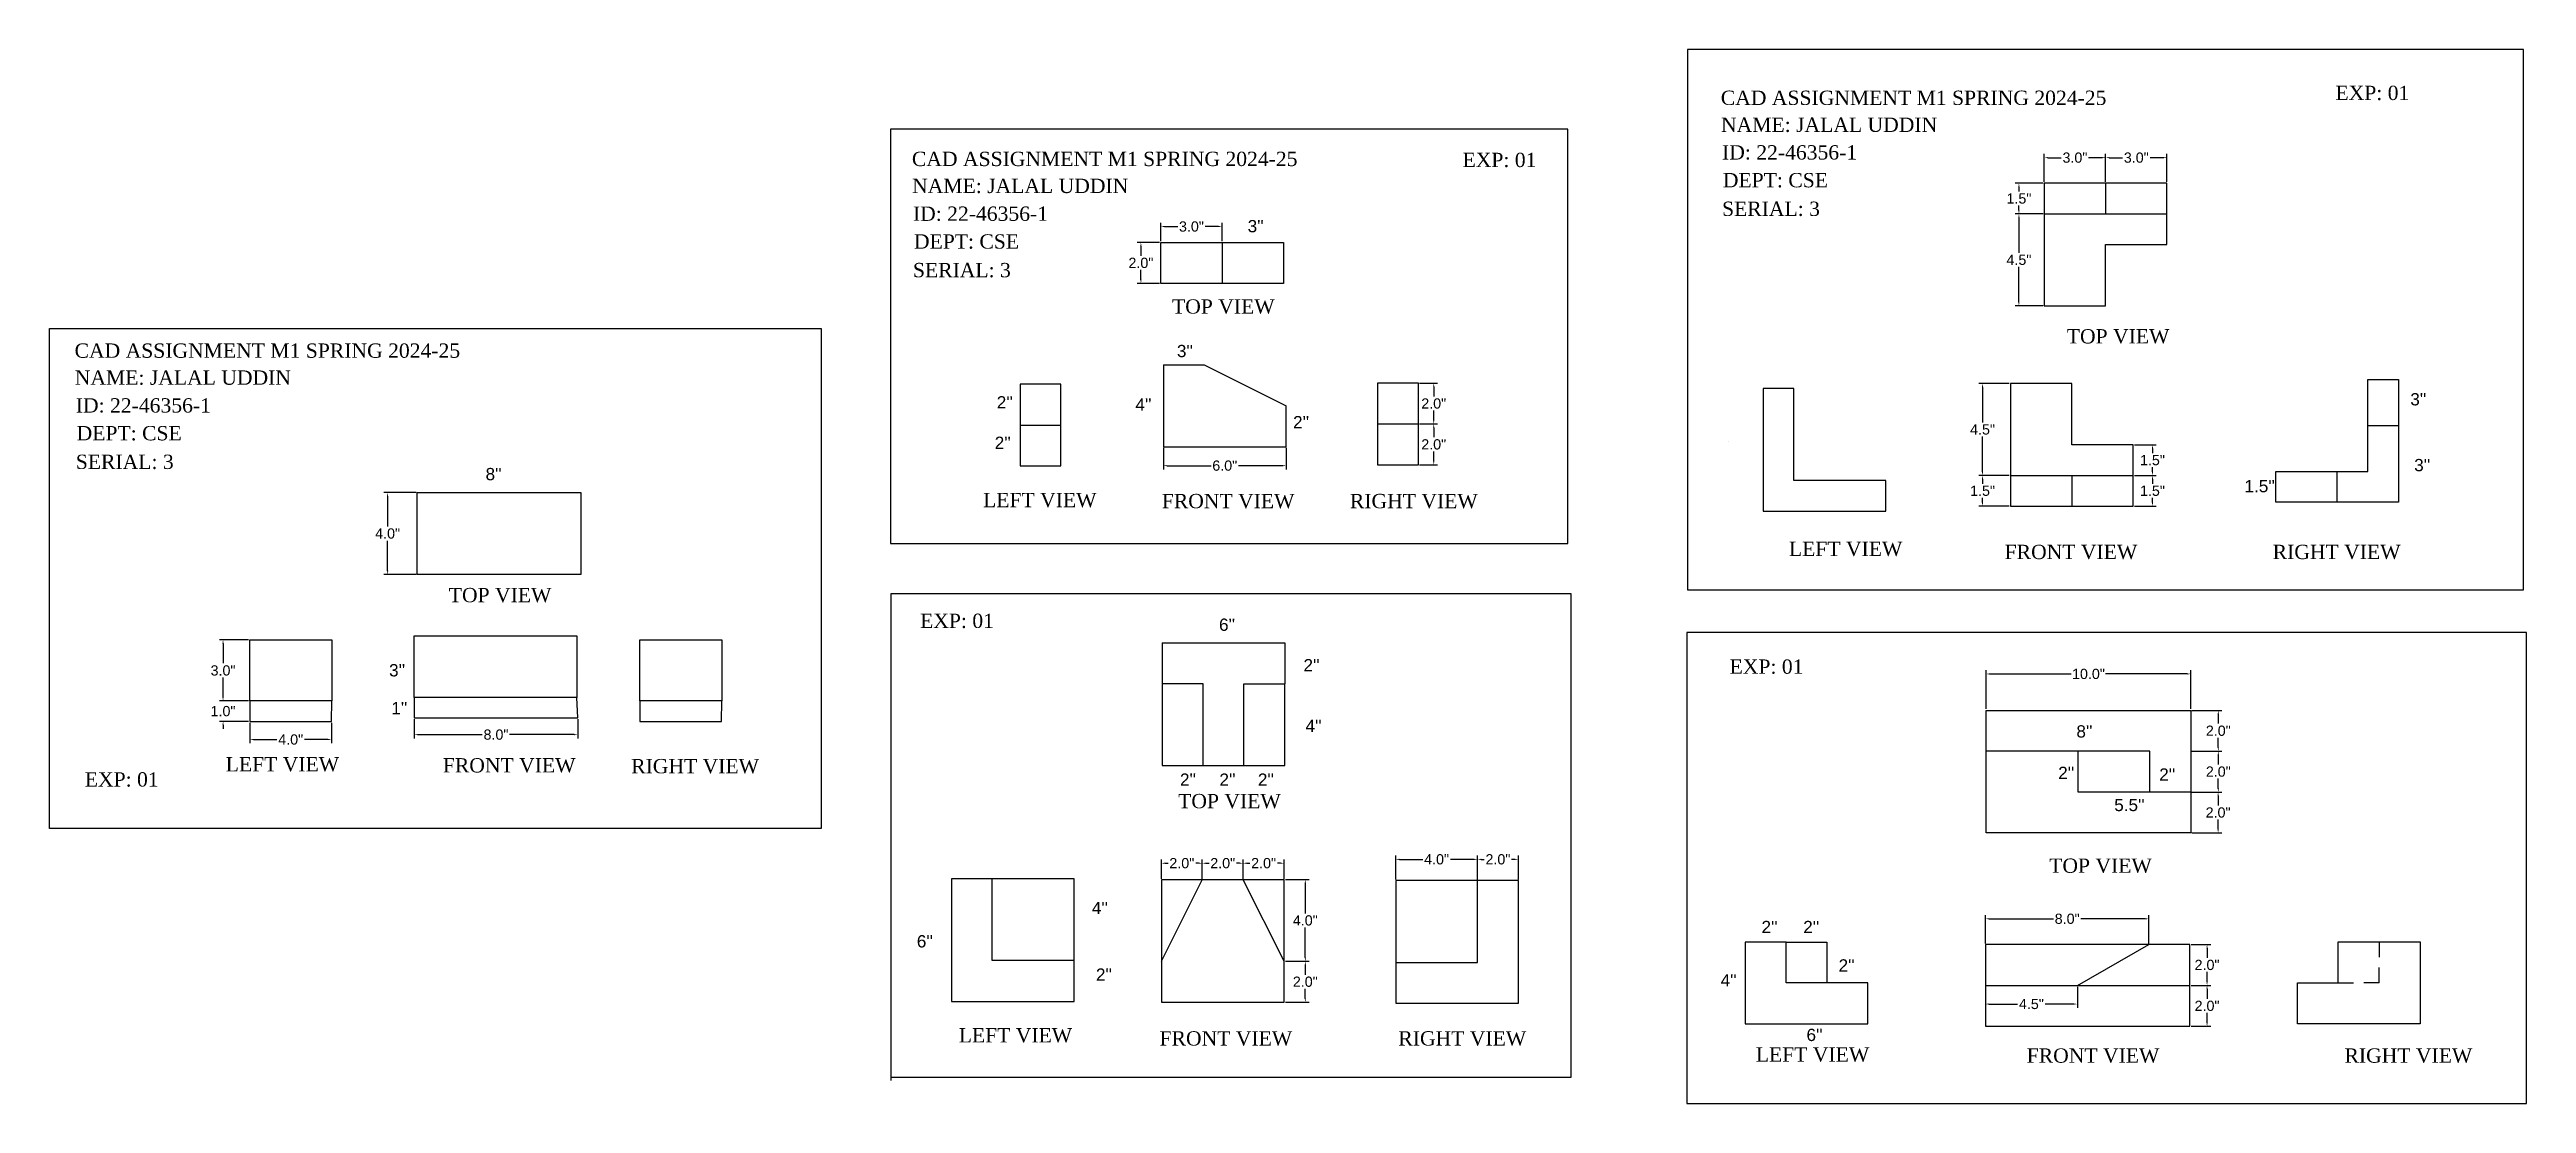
# Model space of a CAD drawing. Header units: inches. Extents: x -1 to 120, y 3 to 55.
import ezdxf

# ---------------------------------------------------------------- set-up
doc = ezdxf.new("R2010")
doc.units = ezdxf.units.IN
doc.header["$MEASUREMENT"] = 0
doc.styles.get("Standard").update_dxf_attribs({"font": 'Arial.ttf'})
doc.dimstyles.get("Standard").update_dxf_attribs({"dimtxt": 0.5, "dimasz": 0.18, "dimexe": 0.18, "dimexo": 0.0625, "dimgap": 0.09, "dimtad": 0, "dimtih": 1, "dimtoh": 1, "dimdec": 1, "dimzin": 0, "dimdsep": 46, "dimlunit": 3, "dimtxsty": 'Standard', "dimcen": 0.09, "dimadec": 0, "dimazin": 0, "dimtfac": 1, "dimtdec": 1, "dimtofl": 0, "dimtmove": 0, "dimatfit": 3, "dimfxl": 1, "dimtolj": 1, "dimtzin": 0, "dimarcsym": 0})

# ---------------------------------------------------------------- blocks, each defined once
blk = doc.blocks.new('*D1')
at = {"color": 0, "lineweight": -2, "transparency": 16777216}
for p, q in [((16.47, 33.19), (14.9, 33.19)), ((15.08, 33.01), (15.08, 31.53)), ((15.08, 29.37), (15.08, 30.84)), ((16.47, 29.19), (14.9, 29.19))]:
    blk.add_line(p, q, dxfattribs=at)
at = {"color": 0, "transparency": 16777216}
for points in [[(15.05, 33.01), (15.11, 33.01), (15.08, 33.19)], [(15.05, 29.37), (15.11, 29.37), (15.08, 29.19)]]:
    blk.add_solid(points, dxfattribs=at)
at = {"layer": 'Defpoints', "color": 0, "transparency": 16777216}
for p in [(16.53, 33.19), (15.08, 29.19), (16.53, 29.19)]:
    blk.add_point(p, dxfattribs=at)
at = {"color": 0, "transparency": 16777216, "insert": (15.08, 31.19), "char_height": 0.5, "attachment_point": 5}
blk.add_mtext('\\A1;4.0"', dxfattribs=at)
blk = doc.blocks.new('*D2')
at = {"color": 0, "lineweight": -2, "transparency": 16777216}
for p, q in [((8.28, 25.99), (6.85, 25.99)), ((7.03, 25.81), (7.03, 24.84)), ((7.03, 23.18), (7.03, 24.15)), ((8.28, 23), (6.85, 23))]:
    blk.add_line(p, q, dxfattribs=at)
at = {"color": 0, "transparency": 16777216}
for points in [[(7, 25.81), (7.06, 25.81), (7.03, 25.99)], [(7, 23.18), (7.06, 23.18), (7.03, 23)]]:
    blk.add_solid(points, dxfattribs=at)
at = {"layer": 'Defpoints', "color": 0, "transparency": 16777216}
for p in [(8.34, 25.99), (7.03, 23), (8.34, 23)]:
    blk.add_point(p, dxfattribs=at)
at = {"color": 0, "transparency": 16777216, "insert": (7.03, 24.49), "char_height": 0.5, "attachment_point": 5}
blk.add_mtext('\\A1;3.0"', dxfattribs=at)
blk = doc.blocks.new('*D3')
at = {"color": 0, "lineweight": -2, "transparency": 16777216}
for p, q in [((7.03, 23.18), (7.03, 23.36)), ((8.28, 23), (6.85, 23)), ((8.28, 22), (6.85, 22)), ((7.03, 21.82), (7.03, 21.64))]:
    blk.add_line(p, q, dxfattribs=at)
at = {"color": 0, "transparency": 16777216}
for points in [[(7, 23.18), (7.06, 23.18), (7.03, 23)], [(7, 21.82), (7.06, 21.82), (7.03, 22)]]:
    blk.add_solid(points, dxfattribs=at)
at = {"layer": 'Defpoints', "color": 0, "transparency": 16777216}
for p in [(7.03, 23), (8.34, 23), (8.34, 22)]:
    blk.add_point(p, dxfattribs=at)
at = {"color": 0, "transparency": 16777216, "insert": (7.03, 22.5), "char_height": 0.5, "attachment_point": 5}
blk.add_mtext('\\A1;1.0"', dxfattribs=at)
blk = doc.blocks.new('*D4')
at = {"color": 0, "lineweight": -2, "transparency": 16777216}
for p, q in [((8.34, 21.93), (8.34, 20.93)), ((12.34, 21.93), (12.34, 20.93)), ((8.52, 21.11), (9.66, 21.11)), ((12.16, 21.11), (11.02, 21.11))]:
    blk.add_line(p, q, dxfattribs=at)
at = {"color": 0, "transparency": 16777216}
for points in [[(8.52, 21.14), (8.52, 21.08), (8.34, 21.11)], [(12.16, 21.14), (12.16, 21.08), (12.34, 21.11)]]:
    blk.add_solid(points, dxfattribs=at)
at = {"layer": 'Defpoints', "color": 0, "transparency": 16777216}
for p in [(8.34, 22), (12.34, 22), (12.34, 21.11)]:
    blk.add_point(p, dxfattribs=at)
at = {"color": 0, "transparency": 16777216, "insert": (10.34, 21.11), "char_height": 0.5, "attachment_point": 5}
blk.add_mtext('\\A1;4.0"', dxfattribs=at)
blk = doc.blocks.new('*D5')
at = {"color": 0, "lineweight": -2, "transparency": 16777216}
for p, q in [((16.38, 22.1), (16.38, 21.17)), ((24.38, 22.1), (24.38, 21.17)), ((16.56, 21.35), (19.71, 21.35)), ((24.2, 21.35), (21.04, 21.35))]:
    blk.add_line(p, q, dxfattribs=at)
at = {"color": 0, "transparency": 16777216}
for points in [[(16.56, 21.38), (16.56, 21.32), (16.38, 21.35)], [(24.2, 21.38), (24.2, 21.32), (24.38, 21.35)]]:
    blk.add_solid(points, dxfattribs=at)
at = {"layer": 'Defpoints', "color": 0, "transparency": 16777216}
for p in [(16.38, 22.17), (24.38, 22.17), (24.38, 21.35)]:
    blk.add_point(p, dxfattribs=at)
at = {"color": 0, "transparency": 16777216, "insert": (20.38, 21.35), "char_height": 0.5, "attachment_point": 5}
blk.add_mtext('\\A1;8.0"', dxfattribs=at)
blk = doc.blocks.new('*D6')
at = {"color": 0, "lineweight": -2, "transparency": 16777216}
for p, q in [((52.89, 45.49), (52.89, 46.39)), ((53.07, 46.21), (53.72, 46.21)), ((55.71, 46.21), (55.06, 46.21)), ((55.89, 45.49), (55.89, 46.39))]:
    blk.add_line(p, q, dxfattribs=at)
at = {"color": 0, "transparency": 16777216}
for points in [[(53.07, 46.24), (53.07, 46.18), (52.89, 46.21)], [(55.71, 46.24), (55.71, 46.18), (55.89, 46.21)]]:
    blk.add_solid(points, dxfattribs=at)
at = {"layer": 'Defpoints', "color": 0, "transparency": 16777216}
for p in [(55.89, 46.21), (52.89, 45.43), (55.89, 45.43)]:
    blk.add_point(p, dxfattribs=at)
at = {"color": 0, "transparency": 16777216, "insert": (54.39, 46.21), "char_height": 0.5, "attachment_point": 5}
blk.add_mtext('\\A1;3.0"', dxfattribs=at)
blk = doc.blocks.new('*D7')
at = {"color": 0, "lineweight": -2, "transparency": 16777216}
for p, q in [((52.83, 45.43), (51.74, 45.43)), ((51.92, 45.25), (51.92, 44.78)), ((51.92, 43.61), (51.92, 44.09)), ((52.83, 43.43), (51.74, 43.43))]:
    blk.add_line(p, q, dxfattribs=at)
at = {"color": 0, "transparency": 16777216}
for points in [[(51.89, 45.25), (51.95, 45.25), (51.92, 45.43)], [(51.89, 43.61), (51.95, 43.61), (51.92, 43.43)]]:
    blk.add_solid(points, dxfattribs=at)
at = {"layer": 'Defpoints', "color": 0, "transparency": 16777216}
for p in [(51.92, 45.43), (52.89, 45.43), (52.89, 43.43)]:
    blk.add_point(p, dxfattribs=at)
at = {"color": 0, "transparency": 16777216, "insert": (51.92, 44.43), "char_height": 0.5, "attachment_point": 5}
blk.add_mtext('\\A1;2.0"', dxfattribs=at)
blk = doc.blocks.new('*D8')
at = {"color": 0, "lineweight": -2, "transparency": 16777216}
for p, q in [((53.02, 35.38), (53.02, 34.33)), ((59.02, 35.38), (59.02, 34.33)), ((53.2, 34.51), (55.35, 34.51)), ((58.84, 34.51), (56.69, 34.51))]:
    blk.add_line(p, q, dxfattribs=at)
at = {"color": 0, "transparency": 16777216}
for points in [[(53.2, 34.54), (53.2, 34.48), (53.02, 34.51)], [(58.84, 34.54), (58.84, 34.48), (59.02, 34.51)]]:
    blk.add_solid(points, dxfattribs=at)
at = {"layer": 'Defpoints', "color": 0, "transparency": 16777216}
for p in [(53.02, 35.44), (59.02, 35.44), (59.02, 34.51)]:
    blk.add_point(p, dxfattribs=at)
at = {"color": 0, "transparency": 16777216, "insert": (56.02, 34.51), "char_height": 0.5, "attachment_point": 5}
blk.add_mtext('\\A1;6.0"', dxfattribs=at)
blk = doc.blocks.new('*D9')
at = {"color": 0, "lineweight": -2, "transparency": 16777216}
for p, q in [((65.55, 38.55), (66.42, 38.55)), ((66.24, 38.37), (66.24, 37.9)), ((65.55, 36.55), (66.42, 36.55)), ((66.24, 36.73), (66.24, 37.21))]:
    blk.add_line(p, q, dxfattribs=at)
at = {"color": 0, "transparency": 16777216}
for points in [[(66.21, 38.37), (66.27, 38.37), (66.24, 38.55)], [(66.21, 36.73), (66.27, 36.73), (66.24, 36.55)]]:
    blk.add_solid(points, dxfattribs=at)
at = {"layer": 'Defpoints', "color": 0, "transparency": 16777216}
for p in [(65.49, 38.55), (65.49, 36.55), (66.24, 36.55)]:
    blk.add_point(p, dxfattribs=at)
at = {"color": 0, "transparency": 16777216, "insert": (66.24, 37.55), "char_height": 0.5, "attachment_point": 5}
blk.add_mtext('\\A1;2.0"', dxfattribs=at)
blk = doc.blocks.new('*D10')
at = {"color": 0, "lineweight": -2, "transparency": 16777216}
for p, q in [((65.55, 36.55), (66.42, 36.55)), ((66.24, 36.37), (66.24, 35.9)), ((66.24, 34.73), (66.24, 35.21)), ((65.55, 34.55), (66.42, 34.55))]:
    blk.add_line(p, q, dxfattribs=at)
at = {"color": 0, "transparency": 16777216}
for points in [[(66.21, 36.37), (66.27, 36.37), (66.24, 36.55)], [(66.21, 34.73), (66.27, 34.73), (66.24, 34.55)]]:
    blk.add_solid(points, dxfattribs=at)
at = {"layer": 'Defpoints', "color": 0, "transparency": 16777216}
for p in [(65.49, 36.55), (65.49, 34.55), (66.24, 34.55)]:
    blk.add_point(p, dxfattribs=at)
at = {"color": 0, "transparency": 16777216, "insert": (66.24, 35.55), "char_height": 0.5, "attachment_point": 5}
blk.add_mtext('\\A1;2.0"', dxfattribs=at)
blk = doc.blocks.new('*D11')
at = {"color": 0, "lineweight": -2, "transparency": 16777216}
for p, q in [((52.92, 14.3), (52.92, 15.24)), ((53.1, 15.06), (53.25, 15.06)), ((54.74, 15.06), (54.6, 15.06)), ((54.92, 14.3), (54.92, 15.24))]:
    blk.add_line(p, q, dxfattribs=at)
at = {"color": 0, "transparency": 16777216}
for points in [[(53.1, 15.09), (53.1, 15.03), (52.92, 15.06)], [(54.74, 15.09), (54.74, 15.03), (54.92, 15.06)]]:
    blk.add_solid(points, dxfattribs=at)
at = {"layer": 'Defpoints', "color": 0, "transparency": 16777216}
for p in [(54.92, 15.06), (52.92, 14.24), (54.92, 14.24)]:
    blk.add_point(p, dxfattribs=at)
at = {"color": 0, "transparency": 16777216, "insert": (53.92, 15.06), "char_height": 0.5, "attachment_point": 5}
blk.add_mtext('\\A1;2.0"', dxfattribs=at)
blk = doc.blocks.new('*D12')
at = {"color": 0, "lineweight": -2, "transparency": 16777216}
for p, q in [((54.92, 14.3), (54.92, 15.24)), ((55.1, 15.06), (55.25, 15.06)), ((56.74, 15.06), (56.6, 15.06)), ((56.92, 14.3), (56.92, 15.24))]:
    blk.add_line(p, q, dxfattribs=at)
at = {"color": 0, "transparency": 16777216}
for points in [[(55.1, 15.09), (55.1, 15.03), (54.92, 15.06)], [(56.74, 15.09), (56.74, 15.03), (56.92, 15.06)]]:
    blk.add_solid(points, dxfattribs=at)
at = {"layer": 'Defpoints', "color": 0, "transparency": 16777216}
for p in [(56.92, 15.06), (54.92, 14.24), (56.92, 14.24)]:
    blk.add_point(p, dxfattribs=at)
at = {"color": 0, "transparency": 16777216, "insert": (55.92, 15.06), "char_height": 0.5, "attachment_point": 5}
blk.add_mtext('\\A1;2.0"', dxfattribs=at)
blk = doc.blocks.new('*D13')
at = {"color": 0, "lineweight": -2, "transparency": 16777216}
for p, q in [((56.92, 14.3), (56.92, 15.24)), ((57.1, 15.06), (57.25, 15.06)), ((58.74, 15.06), (58.6, 15.06)), ((58.92, 14.3), (58.92, 15.24))]:
    blk.add_line(p, q, dxfattribs=at)
at = {"color": 0, "transparency": 16777216}
for points in [[(57.1, 15.09), (57.1, 15.03), (56.92, 15.06)], [(58.74, 15.09), (58.74, 15.03), (58.92, 15.06)]]:
    blk.add_solid(points, dxfattribs=at)
at = {"layer": 'Defpoints', "color": 0, "transparency": 16777216}
for p in [(56.92, 15.06), (56.92, 14.24), (58.92, 14.24)]:
    blk.add_point(p, dxfattribs=at)
at = {"color": 0, "transparency": 16777216, "insert": (57.92, 15.06), "char_height": 0.5, "attachment_point": 5}
blk.add_mtext('\\A1;2.0"', dxfattribs=at)
blk = doc.blocks.new('*D14')
at = {"color": 0, "lineweight": -2, "transparency": 16777216}
for p, q in [((58.99, 14.26), (60.14, 14.26)), ((59.96, 14.08), (59.96, 12.6)), ((59.96, 10.44), (59.96, 11.91)), ((58.99, 10.26), (60.14, 10.26))]:
    blk.add_line(p, q, dxfattribs=at)
at = {"color": 0, "transparency": 16777216}
for points in [[(59.93, 14.08), (59.99, 14.08), (59.96, 14.26)], [(59.93, 10.44), (59.99, 10.44), (59.96, 10.26)]]:
    blk.add_solid(points, dxfattribs=at)
at = {"layer": 'Defpoints', "color": 0, "transparency": 16777216}
for p in [(58.92, 14.26), (58.92, 10.26), (59.96, 10.26)]:
    blk.add_point(p, dxfattribs=at)
at = {"color": 0, "transparency": 16777216, "insert": (59.96, 12.26), "char_height": 0.5, "attachment_point": 5}
blk.add_mtext('\\A1;4.0"', dxfattribs=at)
blk = doc.blocks.new('*D15')
at = {"color": 0, "lineweight": -2, "transparency": 16777216}
for p, q in [((58.99, 10.26), (60.14, 10.26)), ((59.96, 10.08), (59.96, 9.6)), ((59.96, 8.44), (59.96, 8.91)), ((58.99, 8.26), (60.14, 8.26))]:
    blk.add_line(p, q, dxfattribs=at)
at = {"color": 0, "transparency": 16777216}
for points in [[(59.93, 10.08), (59.99, 10.08), (59.96, 10.26)], [(59.93, 8.44), (59.99, 8.44), (59.96, 8.26)]]:
    blk.add_solid(points, dxfattribs=at)
at = {"layer": 'Defpoints', "color": 0, "transparency": 16777216}
for p in [(58.92, 10.26), (58.92, 8.26), (59.96, 8.26)]:
    blk.add_point(p, dxfattribs=at)
at = {"color": 0, "transparency": 16777216, "insert": (59.96, 9.26), "char_height": 0.5, "attachment_point": 5}
blk.add_mtext('\\A1;2.0"', dxfattribs=at)
blk = doc.blocks.new('*D16')
at = {"color": 0, "lineweight": -2, "transparency": 16777216}
for p, q in [((64.38, 14.27), (64.38, 15.43)), ((64.56, 15.25), (65.7, 15.25)), ((68.2, 15.25), (67.06, 15.25)), ((68.38, 14.27), (68.38, 15.43))]:
    blk.add_line(p, q, dxfattribs=at)
at = {"color": 0, "transparency": 16777216}
for points in [[(64.56, 15.28), (64.56, 15.22), (64.38, 15.25)], [(68.2, 15.28), (68.2, 15.22), (68.38, 15.25)]]:
    blk.add_solid(points, dxfattribs=at)
at = {"layer": 'Defpoints', "color": 0, "transparency": 16777216}
for p in [(68.38, 15.25), (64.38, 14.21), (68.38, 14.21)]:
    blk.add_point(p, dxfattribs=at)
at = {"color": 0, "transparency": 16777216, "insert": (66.38, 15.25), "char_height": 0.5, "attachment_point": 5}
blk.add_mtext('\\A1;4.0"', dxfattribs=at)
blk = doc.blocks.new('*D17')
at = {"color": 0, "lineweight": -2, "transparency": 16777216}
for p, q in [((68.38, 14.27), (68.38, 15.43)), ((68.56, 15.25), (68.7, 15.25)), ((70.2, 15.25), (70.05, 15.25)), ((70.38, 14.27), (70.38, 15.43))]:
    blk.add_line(p, q, dxfattribs=at)
at = {"color": 0, "transparency": 16777216}
for points in [[(68.56, 15.28), (68.56, 15.22), (68.38, 15.25)], [(70.2, 15.28), (70.2, 15.22), (70.38, 15.25)]]:
    blk.add_solid(points, dxfattribs=at)
at = {"layer": 'Defpoints', "color": 0, "transparency": 16777216}
for p in [(68.38, 15.25), (68.38, 14.21), (70.38, 14.21)]:
    blk.add_point(p, dxfattribs=at)
at = {"color": 0, "transparency": 16777216, "insert": (69.38, 15.25), "char_height": 0.5, "attachment_point": 5}
blk.add_mtext('\\A1;2.0"', dxfattribs=at)
blk = doc.blocks.new('*D18')
at = {"color": 0, "lineweight": -2, "transparency": 16777216}
for p, q in [((96.1, 48.4), (96.1, 49.76)), ((99.1, 48.4), (99.1, 49.76)), ((96.28, 49.58), (96.93, 49.58)), ((98.92, 49.58), (98.27, 49.58))]:
    blk.add_line(p, q, dxfattribs=at)
at = {"color": 0, "transparency": 16777216}
for points in [[(96.28, 49.61), (96.28, 49.55), (96.1, 49.58)], [(98.92, 49.61), (98.92, 49.55), (99.1, 49.58)]]:
    blk.add_solid(points, dxfattribs=at)
at = {"layer": 'Defpoints', "color": 0, "transparency": 16777216}
for p in [(96.1, 49.58), (96.1, 48.33), (99.1, 48.33)]:
    blk.add_point(p, dxfattribs=at)
at = {"color": 0, "transparency": 16777216, "insert": (97.6, 49.58), "char_height": 0.5, "attachment_point": 5}
blk.add_mtext('\\A1;3.0"', dxfattribs=at)
blk = doc.blocks.new('*D19')
at = {"color": 0, "lineweight": -2, "transparency": 16777216}
for p, q in [((99.1, 48.4), (99.1, 49.76)), ((102.1, 48.4), (102.1, 49.76)), ((99.28, 49.58), (99.93, 49.58)), ((101.92, 49.58), (101.27, 49.58))]:
    blk.add_line(p, q, dxfattribs=at)
at = {"color": 0, "transparency": 16777216}
for points in [[(99.28, 49.61), (99.28, 49.55), (99.1, 49.58)], [(101.92, 49.61), (101.92, 49.55), (102.1, 49.58)]]:
    blk.add_solid(points, dxfattribs=at)
at = {"layer": 'Defpoints', "color": 0, "transparency": 16777216}
for p in [(102.1, 49.58), (99.1, 48.33), (102.1, 48.33)]:
    blk.add_point(p, dxfattribs=at)
at = {"color": 0, "transparency": 16777216, "insert": (100.6, 49.58), "char_height": 0.5, "attachment_point": 5}
blk.add_mtext('\\A1;3.0"', dxfattribs=at)
blk = doc.blocks.new('*D20')
at = {"color": 0, "lineweight": -2, "transparency": 16777216}
for p, q in [((96.04, 48.33), (94.68, 48.33)), ((94.86, 48.15), (94.86, 47.93)), ((96.04, 46.83), (94.68, 46.83)), ((94.86, 47.01), (94.86, 47.24))]:
    blk.add_line(p, q, dxfattribs=at)
at = {"color": 0, "transparency": 16777216}
for points in [[(94.83, 48.15), (94.89, 48.15), (94.86, 48.33)], [(94.83, 47.01), (94.89, 47.01), (94.86, 46.83)]]:
    blk.add_solid(points, dxfattribs=at)
at = {"layer": 'Defpoints', "color": 0, "transparency": 16777216}
for p in [(94.86, 48.33), (96.1, 48.33), (96.1, 46.83)]:
    blk.add_point(p, dxfattribs=at)
at = {"color": 0, "transparency": 16777216, "insert": (94.86, 47.58), "char_height": 0.5, "attachment_point": 5}
blk.add_mtext('\\A1;1.5"', dxfattribs=at)
blk = doc.blocks.new('*D21')
at = {"color": 0, "lineweight": -2, "transparency": 16777216}
for p, q in [((96.04, 46.83), (94.68, 46.83)), ((94.86, 46.65), (94.86, 44.93)), ((94.86, 42.51), (94.86, 44.24)), ((96.04, 42.33), (94.68, 42.33))]:
    blk.add_line(p, q, dxfattribs=at)
at = {"color": 0, "transparency": 16777216}
for points in [[(94.83, 46.65), (94.89, 46.65), (94.86, 46.83)], [(94.83, 42.51), (94.89, 42.51), (94.86, 42.33)]]:
    blk.add_solid(points, dxfattribs=at)
at = {"layer": 'Defpoints', "color": 0, "transparency": 16777216}
for p in [(96.1, 46.83), (94.86, 42.33), (96.1, 42.33)]:
    blk.add_point(p, dxfattribs=at)
at = {"color": 0, "transparency": 16777216, "insert": (94.86, 44.58), "char_height": 0.5, "attachment_point": 5}
blk.add_mtext('\\A1;4.5"', dxfattribs=at)
blk = doc.blocks.new('*D22')
at = {"color": 0, "lineweight": -2, "transparency": 16777216}
for p, q in [((94.38, 38.53), (92.9, 38.53)), ((93.08, 38.35), (93.08, 36.63)), ((93.08, 34.21), (93.08, 35.94)), ((94.38, 34.03), (92.9, 34.03))]:
    blk.add_line(p, q, dxfattribs=at)
at = {"color": 0, "transparency": 16777216}
for points in [[(93.05, 38.35), (93.11, 38.35), (93.08, 38.53)], [(93.05, 34.21), (93.11, 34.21), (93.08, 34.03)]]:
    blk.add_solid(points, dxfattribs=at)
at = {"layer": 'Defpoints', "color": 0, "transparency": 16777216}
for p in [(94.44, 38.53), (93.08, 34.03), (94.44, 34.03)]:
    blk.add_point(p, dxfattribs=at)
at = {"color": 0, "transparency": 16777216, "insert": (93.08, 36.28), "char_height": 0.5, "attachment_point": 5}
blk.add_mtext('\\A1;4.5"', dxfattribs=at)
blk = doc.blocks.new('*D23')
at = {"color": 0, "lineweight": -2, "transparency": 16777216}
for p, q in [((94.38, 34.03), (92.9, 34.03)), ((93.08, 33.85), (93.08, 33.63)), ((93.08, 32.71), (93.08, 32.94)), ((94.38, 32.53), (92.9, 32.53))]:
    blk.add_line(p, q, dxfattribs=at)
at = {"color": 0, "transparency": 16777216}
for points in [[(93.05, 33.85), (93.11, 33.85), (93.08, 34.03)], [(93.05, 32.71), (93.11, 32.71), (93.08, 32.53)]]:
    blk.add_solid(points, dxfattribs=at)
at = {"layer": 'Defpoints', "color": 0, "transparency": 16777216}
for p in [(93.08, 34.03), (94.44, 34.03), (94.44, 32.53)]:
    blk.add_point(p, dxfattribs=at)
at = {"color": 0, "transparency": 16777216, "insert": (93.08, 33.28), "char_height": 0.5, "attachment_point": 5}
blk.add_mtext('\\A1;1.5"', dxfattribs=at)
blk = doc.blocks.new('*D24')
at = {"color": 0, "lineweight": -2, "transparency": 16777216}
for p, q in [((100.51, 35.53), (101.57, 35.53)), ((101.39, 35.35), (101.39, 35.13)), ((100.51, 34.03), (101.57, 34.03)), ((101.39, 34.21), (101.39, 34.44))]:
    blk.add_line(p, q, dxfattribs=at)
at = {"color": 0, "transparency": 16777216}
for points in [[(101.36, 35.35), (101.42, 35.35), (101.39, 35.53)], [(101.36, 34.21), (101.42, 34.21), (101.39, 34.03)]]:
    blk.add_solid(points, dxfattribs=at)
at = {"layer": 'Defpoints', "color": 0, "transparency": 16777216}
for p in [(100.44, 35.53), (101.39, 35.53), (100.44, 34.03)]:
    blk.add_point(p, dxfattribs=at)
at = {"color": 0, "transparency": 16777216, "insert": (101.39, 34.78), "char_height": 0.5, "attachment_point": 5}
blk.add_mtext('\\A1;1.5"', dxfattribs=at)
blk = doc.blocks.new('*D25')
at = {"color": 0, "lineweight": -2, "transparency": 16777216}
for p, q in [((100.51, 34.03), (101.57, 34.03)), ((101.39, 33.85), (101.39, 33.63)), ((101.39, 32.71), (101.39, 32.94)), ((100.51, 32.53), (101.57, 32.53))]:
    blk.add_line(p, q, dxfattribs=at)
at = {"color": 0, "transparency": 16777216}
for points in [[(101.36, 33.85), (101.42, 33.85), (101.39, 34.03)], [(101.36, 32.71), (101.42, 32.71), (101.39, 32.53)]]:
    blk.add_solid(points, dxfattribs=at)
at = {"layer": 'Defpoints', "color": 0, "transparency": 16777216}
for p in [(100.44, 34.03), (101.39, 34.03), (100.44, 32.53)]:
    blk.add_point(p, dxfattribs=at)
at = {"color": 0, "transparency": 16777216, "insert": (101.39, 33.28), "char_height": 0.5, "attachment_point": 5}
blk.add_mtext('\\A1;1.5"', dxfattribs=at)
blk = doc.blocks.new('*D26')
at = {"color": 0, "lineweight": -2, "transparency": 16777216}
for p, q in [((93.26, 22.61), (93.26, 24.5)), ((93.44, 24.32), (97.42, 24.32)), ((103.08, 24.32), (99.1, 24.32)), ((103.26, 22.61), (103.26, 24.5))]:
    blk.add_line(p, q, dxfattribs=at)
at = {"color": 0, "transparency": 16777216}
for points in [[(93.44, 24.35), (93.44, 24.29), (93.26, 24.32)], [(103.08, 24.35), (103.08, 24.29), (103.26, 24.32)]]:
    blk.add_solid(points, dxfattribs=at)
at = {"layer": 'Defpoints', "color": 0, "transparency": 16777216}
for p in [(93.26, 24.32), (93.26, 22.54), (103.26, 22.54)]:
    blk.add_point(p, dxfattribs=at)
at = {"color": 0, "transparency": 16777216, "insert": (98.26, 24.32), "char_height": 0.5, "attachment_point": 5}
blk.add_mtext('\\A1;10.0"', dxfattribs=at)
blk = doc.blocks.new('*D27')
at = {"color": 0, "lineweight": -2, "transparency": 16777216}
for p, q in [((103.32, 22.54), (104.79, 22.54)), ((104.61, 22.36), (104.61, 21.89)), ((104.61, 20.72), (104.61, 21.2)), ((103.32, 20.54), (104.79, 20.54))]:
    blk.add_line(p, q, dxfattribs=at)
at = {"color": 0, "transparency": 16777216}
for points in [[(104.58, 22.36), (104.64, 22.36), (104.61, 22.54)], [(104.58, 20.72), (104.64, 20.72), (104.61, 20.54)]]:
    blk.add_solid(points, dxfattribs=at)
at = {"layer": 'Defpoints', "color": 0, "transparency": 16777216}
for p in [(103.26, 22.54), (104.61, 22.54), (103.26, 20.54)]:
    blk.add_point(p, dxfattribs=at)
at = {"color": 0, "transparency": 16777216, "insert": (104.61, 21.54), "char_height": 0.5, "attachment_point": 5}
blk.add_mtext('\\A1;2.0"', dxfattribs=at)
blk = doc.blocks.new('*D28')
at = {"color": 0, "lineweight": -2, "transparency": 16777216}
for p, q in [((103.32, 20.54), (104.79, 20.54)), ((104.61, 20.36), (104.61, 19.89)), ((103.32, 18.54), (104.79, 18.54)), ((104.61, 18.72), (104.61, 19.2))]:
    blk.add_line(p, q, dxfattribs=at)
at = {"color": 0, "transparency": 16777216}
for points in [[(104.58, 20.36), (104.64, 20.36), (104.61, 20.54)], [(104.58, 18.72), (104.64, 18.72), (104.61, 18.54)]]:
    blk.add_solid(points, dxfattribs=at)
at = {"layer": 'Defpoints', "color": 0, "transparency": 16777216}
for p in [(103.26, 20.54), (104.61, 20.54), (103.26, 18.54)]:
    blk.add_point(p, dxfattribs=at)
at = {"color": 0, "transparency": 16777216, "insert": (104.61, 19.54), "char_height": 0.5, "attachment_point": 5}
blk.add_mtext('\\A1;2.0"', dxfattribs=at)
blk = doc.blocks.new('*D29')
at = {"color": 0, "lineweight": -2, "transparency": 16777216}
for p, q in [((103.32, 18.54), (104.78, 18.54)), ((104.6, 18.36), (104.6, 17.89)), ((104.6, 16.72), (104.6, 17.2)), ((103.32, 16.54), (104.78, 16.54))]:
    blk.add_line(p, q, dxfattribs=at)
at = {"color": 0, "transparency": 16777216}
for points in [[(104.57, 18.36), (104.63, 18.36), (104.6, 18.54)], [(104.57, 16.72), (104.63, 16.72), (104.6, 16.54)]]:
    blk.add_solid(points, dxfattribs=at)
at = {"layer": 'Defpoints', "color": 0, "transparency": 16777216}
for p in [(103.26, 18.54), (104.6, 18.54), (103.26, 16.54)]:
    blk.add_point(p, dxfattribs=at)
at = {"color": 0, "transparency": 16777216, "insert": (104.6, 17.54), "char_height": 0.5, "attachment_point": 5}
blk.add_mtext('\\A1;2.0"', dxfattribs=at)
blk = doc.blocks.new('*D30')
at = {"color": 0, "lineweight": -2, "transparency": 16777216}
for p, q in [((93.22, 11.14), (93.22, 12.52)), ((93.4, 12.34), (96.55, 12.34)), ((101.04, 12.34), (97.89, 12.34)), ((101.22, 11.14), (101.22, 12.52))]:
    blk.add_line(p, q, dxfattribs=at)
at = {"color": 0, "transparency": 16777216}
for points in [[(93.4, 12.37), (93.4, 12.31), (93.22, 12.34)], [(101.04, 12.37), (101.04, 12.31), (101.22, 12.34)]]:
    blk.add_solid(points, dxfattribs=at)
at = {"layer": 'Defpoints', "color": 0, "transparency": 16777216}
for p in [(101.22, 12.34), (93.22, 11.08), (101.22, 11.08)]:
    blk.add_point(p, dxfattribs=at)
at = {"color": 0, "transparency": 16777216, "insert": (97.22, 12.34), "char_height": 0.5, "attachment_point": 5}
blk.add_mtext('\\A1;8.0"', dxfattribs=at)
blk = doc.blocks.new('*D31')
at = {"color": 0, "lineweight": -2, "transparency": 16777216}
for p, q in [((93.22, 9.02), (93.22, 7.99)), ((97.72, 9.02), (97.72, 7.99)), ((93.4, 8.17), (94.79, 8.17)), ((97.54, 8.17), (96.15, 8.17))]:
    blk.add_line(p, q, dxfattribs=at)
at = {"color": 0, "transparency": 16777216}
for points in [[(93.4, 8.2), (93.4, 8.14), (93.22, 8.17)], [(97.54, 8.2), (97.54, 8.14), (97.72, 8.17)]]:
    blk.add_solid(points, dxfattribs=at)
at = {"layer": 'Defpoints', "color": 0, "transparency": 16777216}
for p in [(93.22, 9.08), (97.72, 9.08), (93.22, 8.17)]:
    blk.add_point(p, dxfattribs=at)
at = {"color": 0, "transparency": 16777216, "insert": (95.47, 8.17), "char_height": 0.5, "attachment_point": 5}
blk.add_mtext('\\A1;4.5"', dxfattribs=at)
blk = doc.blocks.new('*D32')
at = {"color": 0, "lineweight": -2, "transparency": 16777216}
for p, q in [((103.28, 11.08), (104.24, 11.08)), ((104.06, 10.9), (104.06, 10.43)), ((104.06, 9.26), (104.06, 9.74)), ((103.28, 9.08), (104.24, 9.08))]:
    blk.add_line(p, q, dxfattribs=at)
at = {"color": 0, "transparency": 16777216}
for points in [[(104.03, 10.9), (104.09, 10.9), (104.06, 11.08)], [(104.03, 9.26), (104.09, 9.26), (104.06, 9.08)]]:
    blk.add_solid(points, dxfattribs=at)
at = {"layer": 'Defpoints', "color": 0, "transparency": 16777216}
for p in [(103.22, 11.08), (103.22, 9.08), (104.06, 9.08)]:
    blk.add_point(p, dxfattribs=at)
at = {"color": 0, "transparency": 16777216, "insert": (104.06, 10.08), "char_height": 0.5, "attachment_point": 5}
blk.add_mtext('\\A1;2.0"', dxfattribs=at)
blk = doc.blocks.new('*D33')
at = {"color": 0, "lineweight": -2, "transparency": 16777216}
for p, q in [((103.28, 9.08), (104.24, 9.08)), ((104.06, 8.9), (104.06, 8.43)), ((104.06, 7.26), (104.06, 7.74)), ((103.28, 7.08), (104.24, 7.08))]:
    blk.add_line(p, q, dxfattribs=at)
at = {"color": 0, "transparency": 16777216}
for points in [[(104.03, 8.9), (104.09, 8.9), (104.06, 9.08)], [(104.03, 7.26), (104.09, 7.26), (104.06, 7.08)]]:
    blk.add_solid(points, dxfattribs=at)
at = {"layer": 'Defpoints', "color": 0, "transparency": 16777216}
for p in [(103.22, 9.08), (103.22, 7.08), (104.06, 7.08)]:
    blk.add_point(p, dxfattribs=at)
at = {"color": 0, "transparency": 16777216, "insert": (104.06, 8.08), "char_height": 0.5, "attachment_point": 5}
blk.add_mtext('\\A1;2.0"', dxfattribs=at)

msp = doc.modelspace()

# ---------------------------------------------------------------- linework, layer by layer
for p, q in [((99.1, 48.33), (96.1, 48.33)), ((96.1, 48.33), (96.1, 46.83)), ((102.1, 48.33), (99.1, 48.33)), ((99.1, 48.33), (99.1, 46.83)), ((102.1, 45.33), (102.1, 48.33)), ((96.1, 46.83), (96.1, 42.33)), ((96.1, 46.83), (102.1, 46.83)), ((52.89, 45.43), (55.89, 45.43)), ((52.89, 43.43), (52.89, 45.43)), ((55.89, 45.43), (55.89, 43.43)), ((55.89, 45.43), (58.89, 45.43)), ((58.89, 45.43), (58.89, 43.43)), ((99.1, 42.33), (99.1, 45.33)), ((99.1, 45.33), (102.1, 45.33)), ((55.89, 43.43), (52.89, 43.43)), ((58.89, 43.43), (55.89, 43.43)), ((96.1, 42.33), (99.1, 42.33)), ((53.02, 39.44), (53.02, 35.44)), ((53.02, 39.44), (55.02, 39.44)), ((55.02, 39.44), (59.02, 37.44)), ((46.01, 38.5), (46.01, 34.5)), ((48.01, 38.5), (46.01, 38.5)), ((48.01, 34.5), (48.01, 38.5)), ((63.49, 38.55), (63.49, 36.55)), ((65.49, 38.55), (63.49, 38.55)), ((65.49, 36.55), (65.49, 38.55)), ((83.85, 38.29), (82.35, 38.29)), ((82.35, 38.29), (82.35, 35.29)), ((83.85, 33.79), (83.85, 38.29)), ((97.44, 38.53), (94.44, 38.53)), ((94.44, 38.53), (94.44, 34.03)), ((97.44, 35.53), (97.44, 38.53)), ((111.93, 38.73), (113.43, 38.73)), ((111.93, 34.23), (111.93, 38.73)), ((113.43, 38.73), (113.43, 35.73)), ((46.01, 36.5), (48.01, 36.5)), ((59.02, 35.44), (59.02, 37.44)), ((63.49, 36.55), (65.49, 36.55)), ((63.49, 36.55), (63.49, 34.55)), ((65.49, 34.55), (65.49, 36.55)), ((111.93, 36.48), (113.43, 36.48)), ((53.02, 35.44), (59.02, 35.44)), ((80.68, 35.67), (80.68, 35.67)), ((82.35, 35.29), (82.35, 32.29)), ((100.44, 35.53), (97.44, 35.53)), ((100.44, 34.03), (100.44, 35.53)), ((113.43, 35.73), (113.43, 32.73)), ((46.01, 34.5), (48.01, 34.5)), ((63.49, 34.55), (65.49, 34.55)), ((94.44, 34.03), (94.44, 32.53)), ((94.44, 34.03), (100.44, 34.03)), ((97.44, 34.03), (97.44, 32.53)), ((100.44, 32.53), (100.44, 34.03)), ((107.43, 32.73), (107.43, 34.23)), ((107.43, 34.23), (110.43, 34.23)), ((110.43, 34.23), (111.93, 34.23)), ((110.43, 32.73), (110.43, 34.23)), ((85.35, 33.79), (83.85, 33.79)), ((88.35, 33.79), (85.35, 33.79)), ((88.35, 32.29), (88.35, 33.79)), ((110.43, 32.73), (107.43, 32.73)), ((113.43, 32.73), (110.43, 32.73)), ((82.35, 32.29), (85.35, 32.29)), ((85.35, 32.29), (88.35, 32.29)), ((94.44, 32.53), (97.44, 32.53)), ((97.44, 32.53), (100.44, 32.53)), ((39.71, 4.43), (39.71, 28.26)), ((39.71, 28.26), (72.94, 28.26)), ((72.94, 28.26), (72.94, 4.58)), ((52.96, 25.84), (58.96, 25.84)), ((52.96, 25.84), (52.96, 23.84)), ((58.96, 25.84), (58.96, 23.84)), ((16.38, 23.17), (16.38, 22.17)), ((24.38, 22.17), (24.34, 23.17)), ((52.96, 23.84), (52.96, 19.84)), ((54.96, 23.84), (52.96, 23.84)), ((54.96, 19.84), (54.96, 23.84)), ((56.96, 19.84), (56.96, 23.84)), ((56.96, 23.84), (58.96, 23.84)), ((58.96, 19.84), (58.96, 23.84)), ((8.34, 23), (8.34, 22)), ((8.34, 22), (12.34, 22)), ((12.34, 22), (12.35, 23)), ((16.38, 22.17), (24.38, 22.17)), ((27.41, 23), (27.41, 22)), ((27.41, 22), (31.41, 22)), ((31.41, 22), (31.42, 23)), ((93.26, 22.54), (103.26, 22.54)), ((93.26, 20.54), (93.26, 22.54)), ((103.26, 22.54), (103.26, 20.54)), ((52.96, 19.84), (54.96, 19.84)), ((54.96, 19.84), (56.96, 19.84)), ((56.96, 19.84), (58.96, 19.84)), ((93.26, 16.54), (93.26, 20.54)), ((101.26, 20.54), (93.26, 20.54)), ((97.76, 18.54), (97.76, 20.54)), ((101.26, 18.54), (101.26, 20.54)), ((103.26, 20.54), (103.26, 18.54)), ((101.26, 18.54), (97.76, 18.54)), ((103.26, 18.54), (101.26, 18.54)), ((103.26, 18.54), (103.26, 16.54)), ((103.26, 16.54), (93.26, 16.54)), ((44.65, 14.3), (42.65, 14.3)), ((42.65, 14.3), (42.65, 8.3)), ((48.65, 14.3), (44.65, 14.3)), ((44.65, 10.3), (44.65, 14.3)), ((48.65, 10.3), (48.65, 14.3)), ((54.92, 14.24), (52.92, 14.24)), ((52.92, 14.24), (52.92, 10.26)), ((52.92, 10.26), (54.92, 14.24)), ((56.92, 14.24), (54.92, 14.24)), ((58.92, 14.24), (56.92, 14.24)), ((58.92, 10.26), (56.92, 14.24)), ((58.92, 10.26), (58.92, 14.26)), ((68.38, 14.21), (64.38, 14.21)), ((64.38, 14.21), (64.38, 10.21)), ((70.38, 14.21), (68.38, 14.21)), ((68.38, 10.21), (68.38, 14.21)), ((70.38, 8.21), (70.38, 14.21)), ((83.47, 11.2), (81.47, 11.2)), ((81.47, 11.2), (81.47, 7.2)), ((83.47, 9.2), (83.47, 11.2)), ((83.47, 11.2), (85.47, 11.2)), ((85.47, 11.2), (85.47, 9.2)), ((101.22, 11.08), (93.22, 11.08)), ((93.22, 11.08), (93.22, 9.08)), ((97.72, 9.08), (101.22, 11.08)), ((103.22, 11.08), (101.22, 11.08)), ((103.22, 9.08), (103.22, 11.08)), ((110.48, 11.21), (114.48, 11.21)), ((110.48, 9.21), (110.48, 11.21)), ((112.48, 11.21), (112.48, 10.46)), ((114.48, 11.21), (114.48, 7.21)), ((48.65, 10.3), (44.65, 10.3)), ((48.65, 8.3), (48.65, 10.3)), ((52.92, 10.26), (52.92, 8.26)), ((58.92, 8.26), (58.92, 10.26)), ((64.38, 10.21), (64.38, 8.21)), ((64.38, 10.21), (68.38, 10.21)), ((112.48, 9.21), (112.48, 9.96)), ((87.47, 9.2), (83.47, 9.2)), ((87.47, 7.2), (87.47, 9.2)), ((93.22, 9.08), (93.22, 7.08)), ((93.22, 9.08), (97.72, 9.08)), ((97.72, 9.08), (103.22, 9.08)), ((103.22, 7.08), (103.22, 9.08)), ((108.48, 7.21), (108.48, 9.21)), ((108.48, 9.21), (110.48, 9.21)), ((110.48, 9.21), (111.23, 9.21)), ((112.48, 9.21), (111.73, 9.21)), ((42.65, 8.3), (48.65, 8.3)), ((52.92, 8.26), (58.92, 8.26)), ((64.38, 8.21), (70.38, 8.21)), ((81.47, 7.2), (87.47, 7.2)), ((93.22, 7.08), (103.22, 7.08)), ((114.48, 7.21), (108.48, 7.21)), ((72.94, 4.58), (39.71, 4.58))]:
    msp.add_line(p, q)
for points in [[(78.65, 28.43), (119.54, 28.43), (119.54, 54.87), (78.65, 54.87)], [(39.68, 30.71), (72.8, 30.71), (72.8, 50.97), (39.68, 50.97)], [(-1.45, 41.22), (36.28, 41.22), (36.28, 16.76), (-1.45, 16.76)], [(16.53, 33.19), (24.53, 33.19), (24.53, 29.19), (16.53, 29.19)], [(8.34, 25.99), (12.35, 25.99), (12.35, 23), (8.34, 23)], [(16.38, 26.19), (24.34, 26.19), (24.34, 23.17), (16.38, 23.17)], [(27.41, 25.99), (31.42, 25.99), (31.42, 23), (27.41, 23)], [(78.61, 3.3), (119.68, 3.3), (119.68, 26.35), (78.61, 26.35)]]:
    msp.add_lwpolyline(points, close=True)

# ---------------------------------------------------------------- texts
at = {"attachment_point": 1}
for s, insert, char_height in [('{\\fTimes New Roman|b0|i0|c0|p0;\\C1;CAD ASSIGNMENT M1 SPRING 2024-25}', (80.28, 52.86), 0.7), ('{\\fTimes New Roman|b0|i0|c0|p0;\\C1;CAD ASSIGNMENT M1 SPRING 2024-25}', (40.72, 49.87), 0.7), ("{\\C5;3''}", (57.14, 46.53), 0.6), ('{\\fTimes New Roman|b0|i0|c0|p0;TOP VIEW}', (53.44, 42.65), 0.7), ('{\\fTimes New Roman|b0|i0|c0|p0;TOP VIEW}', (97.2, 41.19), 0.7), ('{\\fTimes New Roman|b0|i0|c0|p0;\\C1;CAD ASSIGNMENT M1 SPRING 2024-25}', (-0.23, 40.49), 0.7), ("{\\C5;3''}", (53.68, 40.42), 0.6), ("{\\C5;2''}", (44.87, 37.91), 0.6), ("{\\C5;4''}", (51.65, 37.8), 0.6), ("{\\C5;3''}", (114, 38.06), 0.6), ("{\\C5;2''}", (59.36, 36.94), 0.6), ("{\\C5;2''}", (44.77, 35.93), 0.6), ("{\\C5;8''}", (19.87, 34.4), 0.6), ("{\\C5;3''}", (114.19, 34.84), 0.6), ('{\\fTimes New Roman|b0|i0|c0|p0;LEFT VIEW}', (44.2, 33.18), 0.7), ('{\\fTimes New Roman|b0|i0|c0|p0;FRONT VIEW}', (52.94, 33.13), 0.7), ('{\\fTimes New Roman|b0|i0|c0|p0;RIGHT VIEW}', (62.14, 33.13), 0.7), ("{\\C5;1.5''}", (105.89, 33.81), 0.6), ('{\\fTimes New Roman|b0|i0|c0|p0;LEFT VIEW}', (83.61, 30.79), 0.7), ('{\\fTimes New Roman|b0|i0|c0|p0;FRONT VIEW}', (94.16, 30.64), 0.7), ('{\\fTimes New Roman|b0|i0|c0|p0;RIGHT VIEW}', (107.27, 30.64), 0.7), ('{\\fTimes New Roman|b0|i0|c0|p0;TOP VIEW}', (18.07, 28.53), 0.7), ("{\\C5;6''}", (55.74, 27.03), 0.6), ("{\\C5;3''}", (15.15, 24.8), 0.6), ("{\\C5;2''}", (59.87, 25.05), 0.6), ("{\\C5;1''}", (15.26, 22.95), 0.6), ("{\\C5;4''}", (59.97, 22.08), 0.6), ("{\\C5;8''}", (97.67, 21.81), 0.6), ('{\\fTimes New Roman|b0|i0|c0|p0;LEFT VIEW}', (7.16, 20.25), 0.7), ('{\\fTimes New Roman|b0|i0|c0|p0;FRONT VIEW}', (17.78, 20.2), 0.7), ('{\\fTimes New Roman|b0|i0|c0|p0;RIGHT VIEW}', (26.99, 20.16), 0.7), ("{\\C5;2''}", (53.83, 19.45), 0.6), ("{\\C5;2''}", (55.76, 19.45), 0.6), ("{\\C5;2''}", (57.64, 19.45), 0.6), ("{\\C5;2''}", (96.78, 19.78), 0.6), ("{\\C5;2''}", (101.72, 19.7), 0.6), ('{\\fTimes New Roman|b0|i0|c0|p0;TOP VIEW}', (53.74, 18.45), 0.7), ("{\\C5;5.5''}", (99.52, 18.21), 0.6), ('{\\fTimes New Roman|b0|i0|c0|p0;TOP VIEW}', (96.34, 15.29), 0.7), ("{\\C5;4''}", (49.52, 13.17), 0.6), ("{\\C5;2''}", (82.27, 12.24), 0.6), ("{\\C5;2''}", (84.31, 12.24), 0.6), ("{\\C5;6''}", (40.96, 11.54), 0.6), ("{\\C5;2''}", (49.72, 9.91), 0.6), ("{\\C5;2''}", (86.04, 10.36), 0.6), ("{\\C5;4''}", (80.27, 9.63), 0.6), ('{\\fTimes New Roman|b0|i0|c0|p0;LEFT VIEW}', (43.01, 6.99), 0.7), ('{\\fTimes New Roman|b0|i0|c0|p0;FRONT VIEW}', (52.83, 6.84), 0.7), ('{\\fTimes New Roman|b0|i0|c0|p0;RIGHT VIEW}', (64.51, 6.84), 0.7), ("{\\C5;6''}", (84.47, 6.96), 0.6), ('{\\fTimes New Roman|b0|i0|c0|p0;LEFT VIEW}', (81.99, 6.05), 0.7), ('{\\fTimes New Roman|b0|i0|c0|p0;FRONT VIEW}', (95.24, 6), 0.7), ('{\\fTimes New Roman|b0|i0|c0|p0;RIGHT VIEW}', (110.78, 6), 0.7)]:
    msp.add_mtext(s, dxfattribs=dict(at, insert=insert, char_height=char_height))
at = {"char_height": 0.7, "width": 18.3287, "attachment_point": 1}
for s, insert in [('{\\fTimes New Roman|b0|i0|c0|p0;\\C1;EXP: \\C256;01}', (110.34, 53.1)), ('{\\fTimes New Roman|b0|i0|c0|p0;\\C1;NAME: \\C256;JALAL UDDIN}', (80.29, 51.54)), ('{\\fTimes New Roman|b0|i0|c0|p0;\\C1;EXP: \\C256;01}', (67.65, 49.82)), ('{\\fTimes New Roman|b0|i0|c0|p0;\\C1;ID: \\C256;22-46356-1}', (80.34, 50.19)), ('{\\fTimes New Roman|b0|i0|c0|p0;\\C1;NAME: \\C256;JALAL UDDIN}', (40.73, 48.55)), ('{\\fTimes New Roman|b0|i0|c0|p0;\\C1;DEPT: \\C256;CSE}', (80.38, 48.83)), ('{\\fTimes New Roman|b0|i0|c0|p0;\\C1;SERIAL: \\C256;3}', (80.34, 47.43)), ('{\\fTimes New Roman|b0|i0|c0|p0;\\C1;ID: \\C256;22-46356-1}', (40.77, 47.19)), ('{\\fTimes New Roman|b0|i0|c0|p0;\\C1;DEPT: \\C256;CSE}', (40.82, 45.83)), ('{\\fTimes New Roman|b0|i0|c0|p0;\\C1;SERIAL: \\C256;3}', (40.77, 44.43)), ('{\\fTimes New Roman|b0|i0|c0|p0;\\C1;NAME: \\C256;JALAL UDDIN}', (-0.22, 39.17)), ('{\\fTimes New Roman|b0|i0|c0|p0;\\C1;ID: \\C256;22-46356-1}', (-0.17, 37.81)), ('{\\fTimes New Roman|b0|i0|c0|p0;\\C1;DEPT: \\C256;CSE}', (-0.13, 36.45)), ('{\\fTimes New Roman|b0|i0|c0|p0;\\C1;SERIAL: \\C256;3}', (-0.17, 35.05)), ('{\\fTimes New Roman|b0|i0|c0|p0;\\C1;EXP: \\C256;01}', (41.12, 27.27)), ('{\\fTimes New Roman|b0|i0|c0|p0;\\C1;EXP: \\C256;01}', (80.71, 25.03)), ('{\\fTimes New Roman|b0|i0|c0|p0;\\C1;EXP: \\C256;01}', (0.27, 19.51))]:
    msp.add_mtext(s, dxfattribs=dict(at, insert=insert))

# ---------------------------------------------------------------- dimensions: what is measured, and where the dimension line sits
for base, p1, p2, picture, middle in [((96.1, 49.58), (99.1, 48.33), (96.1, 48.33), '*D18', (97.6, 49.58)), ((102.1, 49.58), (99.1, 48.33), (102.1, 48.33), '*D19', (100.6, 49.58)), ((55.89, 46.21), (52.89, 45.43), (55.89, 45.43), '*D6', (54.39, 46.21)), ((59.02, 34.51), (53.02, 35.44), (59.02, 35.44), '*D8', (56.02, 34.51)), ((93.26, 24.32), (103.26, 22.54), (93.26, 22.54), '*D26', (98.26, 24.32)), ((12.34, 21.11), (8.34, 22), (12.34, 22), '*D4', (10.34, 21.11)), ((24.38, 21.35), (16.38, 22.17), (24.38, 22.17), '*D5', (20.38, 21.35)), ((54.92, 15.06), (52.92, 14.24), (54.92, 14.24), '*D11', (53.92, 15.06)), ((56.92, 15.06), (54.92, 14.24), (56.92, 14.24), '*D12', (55.92, 15.06)), ((56.92, 15.06), (58.92, 14.24), (56.92, 14.24), '*D13', (57.92, 15.06)), ((68.38, 15.25), (64.38, 14.21), (68.38, 14.21), '*D16', (66.38, 15.25)), ((68.38, 15.25), (70.38, 14.21), (68.38, 14.21), '*D17', (69.38, 15.25)), ((101.22, 12.34), (93.22, 11.08), (101.22, 11.08), '*D30', (97.22, 12.34)), ((93.22, 8.17), (97.72, 9.08), (93.22, 9.08), '*D31', (95.47, 8.17))]:
    dim = msp.add_linear_dim(base=base, p1=p1, p2=p2, dimstyle='Standard')
    dim.commit()
    dim.dimension.update_dxf_attribs({"geometry": picture, "text_midpoint": middle})
for base, p1, p2, picture, middle in [((94.86, 48.33), (96.1, 46.83), (96.1, 48.33), '*D20', (94.86, 47.58)), ((94.86, 42.33), (96.1, 46.83), (96.1, 42.33), '*D21', (94.86, 44.58)), ((51.92, 45.43), (52.89, 43.43), (52.89, 45.43), '*D7', (51.92, 44.43)), ((66.24, 36.55), (65.49, 38.55), (65.49, 36.55), '*D9', (66.24, 37.55)), ((93.08, 34.03), (94.44, 38.53), (94.44, 34.03), '*D22', (93.08, 36.28)), ((66.24, 34.55), (65.49, 36.55), (65.49, 34.55), '*D10', (66.24, 35.55)), ((101.39, 35.53), (100.44, 34.03), (100.44, 35.53), '*D24', (101.39, 34.78)), ((93.08, 34.03), (94.44, 32.53), (94.44, 34.03), '*D23', (93.08, 33.28)), ((101.39, 34.03), (100.44, 32.53), (100.44, 34.03), '*D25', (101.39, 33.28)), ((15.08, 29.19), (16.53, 33.19), (16.53, 29.19), '*D1', (15.08, 31.19)), ((7.03, 23), (8.34, 25.99), (8.34, 23), '*D2', (7.03, 24.49)), ((7.03, 23), (8.34, 22), (8.34, 23), '*D3', (7.03, 22.5)), ((104.61, 22.54), (103.26, 20.54), (103.26, 22.54), '*D27', (104.61, 21.54)), ((104.61, 20.54), (103.26, 18.54), (103.26, 20.54), '*D28', (104.61, 19.54)), ((104.6, 18.54), (103.26, 16.54), (103.26, 18.54), '*D29', (104.6, 17.54)), ((59.96, 10.26), (58.92, 14.26), (58.92, 10.26), '*D14', (59.96, 12.26)), ((104.06, 9.08), (103.22, 11.08), (103.22, 9.08), '*D32', (104.06, 10.08)), ((59.96, 8.26), (58.92, 10.26), (58.92, 8.26), '*D15', (59.96, 9.26)), ((104.06, 7.08), (103.22, 9.08), (103.22, 7.08), '*D33', (104.06, 8.08))]:
    dim = msp.add_linear_dim(base=base, p1=p1, p2=p2, angle=90, dimstyle='Standard')
    dim.commit()
    dim.dimension.update_dxf_attribs({"geometry": picture, "text_midpoint": middle})

doc.saveas('drawing.dxf')
